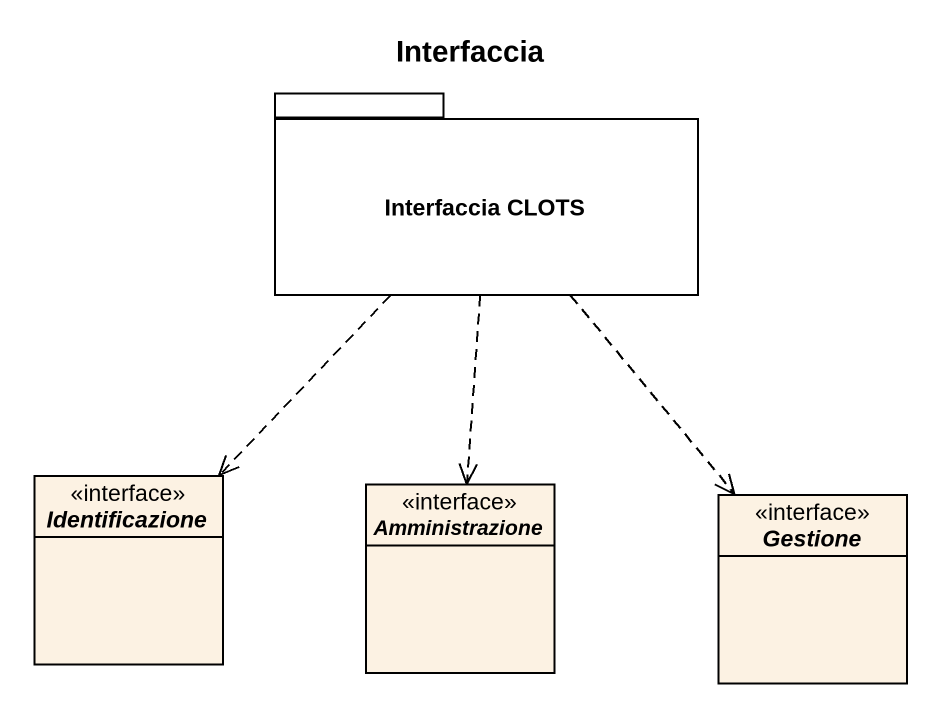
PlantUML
@startuml
title Interfaccia
hide circle
hide empty members
package "Interfaccia CLOTS" as Interfaccia_CLOTS {
}
interface Identificazione
interface Amministrazione
interface Gestione
Interfaccia_CLOTS ..> Identificazione
Interfaccia_CLOTS ..> Amministrazione
Interfaccia_CLOTS ..> Gestione
@enduml
